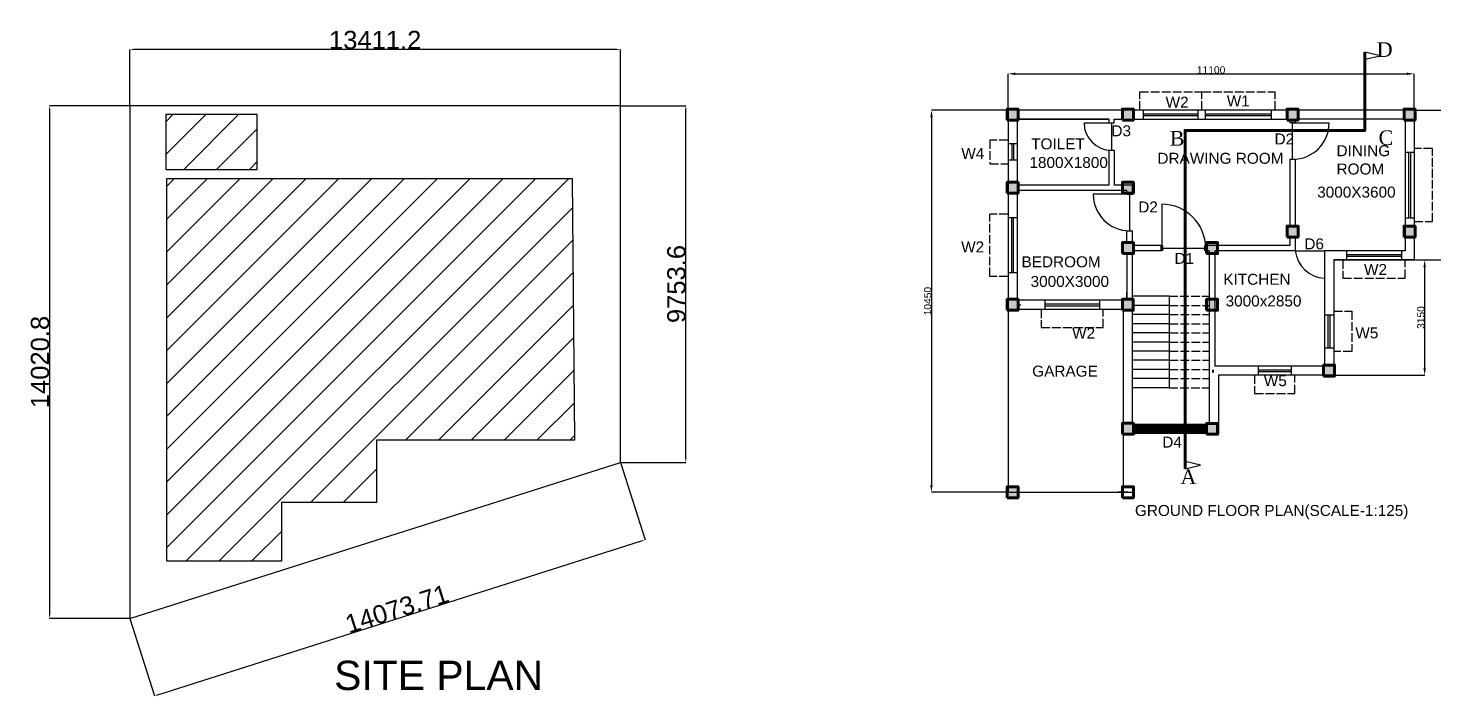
# Model space of a CAD drawing. Header units: millimetres. Extents: x 56375 to 204150, y 16886 to 77626.
# Drawn here: x 56375 to 94804, y 37808 to 56069 of the extents above; entities that cross this region are included whole.
import ezdxf

# ---------------------------------------------------------------- set-up
doc = ezdxf.new("R2010")
doc.units = ezdxf.units.MM
doc.header["$LTSCALE"] = 20
doc.linetypes.add('ACAD_ISO02W100', pattern=[15, 12, -3])
for name, color, linetype in [('beam', 6, 'Continuous'), ('chajja', 11, 'ACAD_ISO02W100'), ('column', 80, 'Continuous'), ('dimension', 50, 'Continuous'), ('doors', 131, 'Continuous'), ('plan', 1, 'Continuous'), ('site', 100, 'Continuous'), ('staircase', 1, 'ACAD_ISO02W100'), ('windows', 211, 'Continuous')]:
    doc.layers.add(name, color=color, linetype=linetype)
doc.styles.get("Standard").update_dxf_attribs({"font": 'arial.ttf'})
doc.dimstyles.new('1', dxfattribs={"dimtxt": 200, "dimasz": 200, "dimexe": 1.25, "dimexo": 0.625, "dimtad": 1, "dimdsep": 46, "dimtxsty": 'Standard', "dimcen": 2.5, "dimadec": 0, "dimazin": 0, "dimtfac": 1, "dimtmove": 0, "dimatfit": 3, "dimfxl": 1, "dimarcsym": 0})
doc.dimstyles.new('ISO-25', dxfattribs={"dimtxt": 2.5, "dimasz": 2.5, "dimexe": 1.25, "dimexo": 0.625, "dimtad": 1, "dimdsep": 46, "dimtxsty": 'Standard', "dimcen": 2.5, "dimadec": 0, "dimazin": 0, "dimtfac": 1, "dimtmove": 0, "dimatfit": 3, "dimfxl": 1, "dimarcsym": 0})

# ---------------------------------------------------------------- blocks, each defined once
blk = doc.blocks.new('*D23')
at = {"layer": 'Defpoints', "color": 0, "transparency": 16777216}
for p in [(59156, 55485), (59156, 53948), (72567, 53948)]:
    blk.add_point(p, dxfattribs=at)
at = {"layer": 'dimension', "color": 0, "lineweight": -2, "transparency": 16777216}
for p, q in [((59156, 53949), (59156, 55486)), ((72467, 55485), (59256, 55485)), ((72567, 53949), (72567, 55486))]:
    blk.add_line(p, q, dxfattribs=at)
at = {"layer": 'dimension', "color": 0, "transparency": 16777216}
for points in [[(59256, 55502), (59256, 55468), (59156, 55485)], [(72467, 55502), (72467, 55468), (72567, 55485)]]:
    blk.add_solid(points, dxfattribs=at)
at = {"layer": 'dimension', "color": 0, "transparency": 16777216, "insert": (65862, 55741), "char_height": 500, "attachment_point": 5}
blk.add_mtext('13411.2', dxfattribs=at)
blk = doc.blocks.new('*D24')
at = {"layer": 'Defpoints', "color": 0, "transparency": 16777216}
for p in [(59156, 53948), (56959, 39927), (59156, 39927)]:
    blk.add_point(p, dxfattribs=at)
at = {"layer": 'dimension', "color": 0, "lineweight": -2, "transparency": 16777216}
for p, q in [((59155, 53948), (56958, 53948)), ((56959, 53848), (56959, 40027)), ((59155, 39927), (56958, 39927))]:
    blk.add_line(p, q, dxfattribs=at)
at = {"layer": 'dimension', "color": 0, "transparency": 16777216}
for points in [[(56942, 53848), (56975, 53848), (56959, 53948)], [(56942, 40027), (56975, 40027), (56959, 39927)]]:
    blk.add_solid(points, dxfattribs=at)
at = {"layer": 'dimension', "color": 0, "transparency": 16777216, "insert": (56703, 46938), "char_height": 500, "attachment_point": 5, "rotation": 90}
blk.add_mtext('14020.8', dxfattribs=at)
blk = doc.blocks.new('*D25')
at = {"layer": 'Defpoints', "color": 0, "transparency": 16777216}
for p in [(72567, 44195), (73241, 42077), (59156, 39927)]:
    blk.add_point(p, dxfattribs=at)
at = {"layer": 'dimension', "color": 0, "lineweight": -2, "transparency": 16777216}
for p, q in [((72567, 44194), (73242, 42075)), ((59925, 37840), (73146, 42046)), ((59156, 39927), (59830, 37808))]:
    blk.add_line(p, q, dxfattribs=at)
at = {"layer": 'dimension', "color": 0, "transparency": 16777216}
for points in [[(73141, 42062), (73151, 42030), (73241, 42077)], [(59920, 37856), (59930, 37824), (59830, 37809)]]:
    blk.add_solid(points, dxfattribs=at)
at = {"layer": 'dimension', "color": 0, "transparency": 16777216, "insert": (66458, 40187), "char_height": 500, "attachment_point": 5, "rotation": 17.6501}
blk.add_mtext('14073.71', dxfattribs=at)
blk = doc.blocks.new('*D3')
at = {"layer": 'Defpoints', "color": 0, "transparency": 16777216}
for p in [(72567, 53948), (74355, 53948), (72567, 44195)]:
    blk.add_point(p, dxfattribs=at)
at = {"layer": 'dimension', "color": 0, "lineweight": -2, "transparency": 16777216}
for p, q in [((72568, 53948), (74356, 53948)), ((74355, 44295), (74355, 53848)), ((72568, 44195), (74356, 44195))]:
    blk.add_line(p, q, dxfattribs=at)
at = {"layer": 'dimension', "color": 0, "transparency": 16777216}
for points in [[(74338, 53848), (74371, 53848), (74355, 53948)], [(74338, 44295), (74371, 44295), (74355, 44195)]]:
    blk.add_solid(points, dxfattribs=at)
at = {"layer": 'dimension', "color": 0, "transparency": 16777216, "insert": (74099, 49071), "char_height": 500, "attachment_point": 5, "rotation": 90}
blk.add_mtext('9753.6', dxfattribs=at)
blk = doc.blocks.new('*D4')
at = {"layer": 'Defpoints', "color": 0, "transparency": 16777216}
for p in [(94264, 54820), (83164, 53829), (94264, 53829)]:
    blk.add_point(p, dxfattribs=at)
at = {"layer": 'dimension', "color": 0, "lineweight": -2, "transparency": 16777216}
for p, q in [((83164, 53829), (83164, 54821)), ((83364, 54820), (94064, 54820)), ((94264, 53829), (94264, 54821))]:
    blk.add_line(p, q, dxfattribs=at)
at = {"layer": 'dimension', "color": 0, "transparency": 16777216}
for points in [[(83364, 54853), (83364, 54787), (83164, 54820)], [(94064, 54853), (94064, 54787), (94264, 54820)]]:
    blk.add_solid(points, dxfattribs=at)
at = {"layer": 'dimension', "color": 0, "transparency": 16777216, "insert": (88714, 54923), "char_height": 200, "attachment_point": 5}
blk.add_mtext('11100', dxfattribs=at)
blk = doc.blocks.new('*D5')
at = {"layer": 'Defpoints', "color": 0, "transparency": 16777216}
for p in [(94264, 53829), (94264, 49729), (96032, 49729)]:
    blk.add_point(p, dxfattribs=at)
at = {"layer": 'dimension', "color": 0, "lineweight": -2, "transparency": 16777216}
for p, q in [((94265, 53829), (96033, 53829)), ((96032, 53629), (96032, 49929)), ((94265, 49729), (96033, 49729))]:
    blk.add_line(p, q, dxfattribs=at)
at = {"layer": 'dimension', "color": 0, "transparency": 16777216}
for points in [[(95999, 53629), (96065, 53629), (96032, 53829)], [(95999, 49929), (96065, 49929), (96032, 49729)]]:
    blk.add_solid(points, dxfattribs=at)
at = {"layer": 'dimension', "color": 0, "transparency": 16777216, "insert": (95929, 51779), "char_height": 200, "attachment_point": 5, "rotation": 90}
blk.add_mtext('4100', dxfattribs=at)
blk = doc.blocks.new('*D6')
at = {"layer": 'Defpoints', "color": 0, "transparency": 16777216}
for p in [(92064, 49729), (92064, 46579), (94551, 46579)]:
    blk.add_point(p, dxfattribs=at)
at = {"layer": 'dimension', "color": 0, "lineweight": -2, "transparency": 16777216}
for p, q in [((92065, 49729), (94553, 49729)), ((94551, 49529), (94551, 46779)), ((92065, 46579), (94553, 46579))]:
    blk.add_line(p, q, dxfattribs=at)
at = {"layer": 'dimension', "color": 0, "transparency": 16777216}
for points in [[(94518, 49529), (94585, 49529), (94551, 49729)], [(94518, 46779), (94585, 46779), (94551, 46579)]]:
    blk.add_solid(points, dxfattribs=at)
at = {"layer": 'dimension', "color": 0, "transparency": 16777216, "insert": (94449, 48154), "char_height": 200, "attachment_point": 5, "rotation": 90}
blk.add_mtext('3150', dxfattribs=at)
blk = doc.blocks.new('*D7')
at = {"layer": 'Defpoints', "color": 0, "transparency": 16777216}
for p in [(83164, 53829), (81068, 43379), (83162, 43379)]:
    blk.add_point(p, dxfattribs=at)
at = {"layer": 'dimension', "color": 0, "lineweight": -2, "transparency": 16777216}
for p, q in [((83163, 53829), (81069, 53829)), ((81070, 53629), (81068, 43579)), ((83161, 43379), (81067, 43379))]:
    blk.add_line(p, q, dxfattribs=at)
at = {"layer": 'dimension', "color": 0, "transparency": 16777216}
for points in [[(81037, 53629), (81104, 53629), (81070, 53829)], [(81035, 43579), (81101, 43579), (81068, 43379)]]:
    blk.add_solid(points, dxfattribs=at)
at = {"layer": 'dimension', "color": 0, "transparency": 16777216, "insert": (80966, 48604), "char_height": 200, "attachment_point": 5, "rotation": 89.9879}
blk.add_mtext('10450', dxfattribs=at)

msp = doc.modelspace()

# ---------------------------------------------------------------- hatches: boundary and pattern name
at = {"transparency": 33554687}
h = msp.add_hatch(dxfattribs=at)
h.set_pattern_fill('ANSI31', color=256, scale=200)
h.set_pattern_definition([(45, (79845.36, 45380.2), (-449.013, 449.013), [])])
h.paths.add_polyline_path([(65906.087, 44808.605), (71319.508, 44808.605), (71256.087, 51948.179), (60156.087, 51948.179), (60156.087, 41498.179), (63308.272, 41498.238), (63308.272, 43105.04), (65906.087, 43105.04)])
h.paths.add_polyline_path([(60136.698, 53705.039), (60136.698, 52205.039), (62636.698, 52205.039), (62636.698, 53705.039)])
at = {"layer": 'beam', "lineweight": 80, "transparency": 33554687}
h = msp.add_hatch(dxfattribs=at)
h.set_pattern_fill('AR-CONC', color=256)
h.set_pattern_definition([(50, (67657.43, 47260.74), (182.1847, -15.9391), [19.05, -209.55]), (355, (67657.43, 47260.74), (-35.2434, 191.0568), [15.24, -167.6406]), (100.45144, (67672.6, 47259.42), (146.9412, 175.1178), [16.19, -178.0902]), (46.1842, (67657.43, 47311.54), (271.079, -42.0423), [28.575, -314.325]), (96.6356, (67680.02, 47308.04), (237.4041, 247.426), [24.285, -267.1356]), (351.1842, (67657.43, 47311.54), (237.404, 247.426), [22.86, -251.4597]), (21, (67682.83, 47298.84), (151.6144, -102.2652), [19.05, -209.55]), (326, (67682.83, 47298.84), (61.802, 184.188), [15.24, -167.64]), (71.45144, (67695.46, 47290.32), (213.4164, 81.9228), [16.19, -178.0899]), (37.5, (67657.426, 47260.744), (3.0886, 84.55504), [0, -165.608, 0, -170.18, 0, -168.275]), (7.5, (67657.43, 47260.74), (66.81966, 100.18057), [0, -97.028, 0, -161.798, 0, -64.135]), (327.5, (67600.784, 47260.744), (135.5906, -5.72874), [0, -63.5, 0, -198.12, 0, -262.89]), (317.5, (67575.38, 47260.74), (148.1292, 25.4265), [0, -82.55, 0, -131.572, 0, -186.69])])
h.paths.add_polyline_path([(83164.107, 53828.7), (83164.107, 53553.7), (83414.107, 53553.7), (83414.107, 53578.7), (83436.835, 53828.7)])
h.paths.add_polyline_path([(83414.107, 51778.7), (83414.107, 51853.7), (83164.107, 51853.7), (83164.107, 51553.7), (83414.107, 51553.7), (83414.107, 51628.7), (83430.774, 51778.7)])
h.paths.add_polyline_path([(83439.107, 48653.7), (83139.107, 48653.7), (83139.107, 48353.7), (83439.107, 48353.7)])
h.paths.add_polyline_path([(86564.107, 48653.7), (86414.107, 48653.7), (86414.107, 48628.7), (86286.901, 48628.7), (86286.901, 48378.7), (86314.107, 48378.7), (86564.107, 48355.789)])
h.paths.add_polyline_path([(86589.086, 50203.7), (86289.086, 50203.7), (86289.086, 49903.7), (86589.086, 49903.7)])
h.paths.add_polyline_path([(86564.107, 51778.7), (86291.292, 51778.7), (86291.292, 51628.7), (86414.107, 51628.7), (86414.107, 51553.7), (86564.107, 51553.7), (86564.107, 51628.7)], flags=17)
h.paths.add_polyline_path([(86591.292, 53828.7), (86291.292, 53828.7), (86291.292, 53578.7), (86591.292, 53578.7)])
h.paths.add_polyline_path([(83439.107, 43528.7), (83139.107, 43528.7), (83139.107, 43228.7), (83439.107, 43228.7)])
h.paths.add_polyline_path([(86590.553, 45262.695), (86314.107, 45262.695), (86314.107, 44985.561), (86590.553, 44985.561)])
h.paths.add_polyline_path([(88889.107, 45261.362), (88664.107, 45261.362), (88664.107, 45235.561), (88589.107, 45235.561), (88589.107, 44988.926), (88664.107, 44985.561), (88889.107, 44985.561)])
h.paths.add_polyline_path([(88814.107, 48653.7), (88664.107, 48653.7), (88664.107, 48353.7), (88814.107, 48353.7)])
h.paths.add_polyline_path([(92089.107, 46853.7), (91789.107, 46853.7), (91789.107, 46553.7), (92089.107, 46553.7)])
h.paths.add_polyline_path([(91089.107, 53853.7), (90789.107, 53853.7), (90789.107, 53553.7), (91089.107, 53553.7)])
h.paths.add_polyline_path([(91089.111, 50653.7), (90789.111, 50653.7), (90789.111, 50353.7), (91089.111, 50353.7)])
h.paths.add_polyline_path([(94289.107, 53853.7), (93989.107, 53853.7), (93989.107, 53553.7), (94289.107, 53553.7)])
h.paths.add_polyline_path([(94289.107, 50653.7), (94014.107, 50653.7), (94014.107, 50353.7), (94289.107, 50353.7)])
h.paths.add_polyline_path([(88814.107, 49978.7), (88889.107, 49978.7), (88889.107, 50128.7), (88589.107, 50128.7), (88589.107, 49978.7), (88664.107, 49978.7), (88664.107, 49903.7), (88814.107, 49903.7)])
h.paths.add_polyline_path([(88889.107, 50203.7), (88589.107, 50203.7), (88589.107, 50128.7), (88889.107, 50128.7)])
h.paths.add_polyline_path([(88889.107, 49978.7), (88814.107, 49978.7), (88814.107, 49903.7), (88889.107, 49903.7)], flags=17)
h.paths.add_polyline_path([(88664.107, 49978.7), (88589.107, 49978.7), (88589.107, 49903.7), (88664.107, 49903.7)], flags=17)
h.paths.add_polyline_path([(86591.292, 51853.7), (86291.292, 51853.7), (86291.292, 51778.7), (86564.107, 51778.7), (86564.107, 51628.7), (86564.107, 51553.7), (86591.292, 51553.7)])
h.paths.add_polyline_path([(86414.107, 51628.7), (86291.292, 51628.7), (86291.292, 51553.7), (86414.107, 51553.7)], flags=16)
h.paths.add_polyline_path([(83748.611, 46463.906), (85598.611, 46463.906), (85598.611, 46913.906), (83748.611, 46913.906)], flags=9)
h.paths.add_polyline_path([(87171.344, 52284.245), (90821.344, 52284.245), (90821.344, 52734.245), (87171.344, 52734.245)], flags=9)

# ---------------------------------------------------------------- linework, layer by layer
for p, q in [((93345.888, 55312.115), (92919.565, 55413.717)), ((92919.565, 55219.061), (93345.888, 55312.115)), ((85914.107, 53578.7), (85914.107, 53478.7)), ((85914.107, 53478.7), (86064.284, 53478.7)), ((86064.284, 53478.7), (86064.284, 53578.7)), ((83289.107, 52903.7), (83289.107, 52903.7)), ((85914.107, 52728.7), (86064.284, 52728.7)), ((86414.107, 51528.7), (86564.107, 51524.961)), ((86564.107, 51524.961), (86564.107, 51628.7)), ((86414.107, 50528.389), (86564.107, 50524.651)), ((88664.107, 45235.561), (88564.107, 45235.561)), ((88564.107, 45235.561), (88564.107, 44990.048)), ((88564.107, 44990.048), (88664.107, 44985.561)), ((88427.777, 44113.67), (88001.455, 44215.273)), ((88001.455, 44020.617), (88427.777, 44113.67))]:
    msp.add_line(p, q)
at = {"lineweight": 80}
for p, q in [((87364.107, 50128.7), (87364.107, 49978.7)), ((88564.107, 50128.7), (88564.107, 49978.7))]:
    msp.add_line(p, q, dxfattribs=at)
for points in [[(62636.698, 52205.039), (62636.698, 53705.039), (60136.698, 53705.039), (60136.698, 52205.039)], [(60156.087, 41498.179), (63308.272, 41498.238), (63308.272, 43105.04), (65906.087, 43105.04), (65906.087, 44808.605), (71319.508, 44808.605), (71256.087, 51948.179), (60156.087, 51948.179)]]:
    msp.add_lwpolyline(points, close=True)
at = {"layer": 'chajja'}
for p, q in [((86764.107, 53828.7), (86764.107, 54328.7)), ((86764.107, 54328.7), (88464.107, 54328.7)), ((88464.107, 53828.7), (88464.107, 54328.7)), ((88464.107, 54328.7), (90464.107, 54328.7)), ((90464.107, 53828.7), (90464.107, 54328.7)), ((82664.107, 53003.7), (82664.107, 52353.7)), ((83164.107, 53003.7), (82664.107, 53003.7)), ((94764.107, 52778.7), (94264.107, 52778.7)), ((94764.107, 50778.7), (94764.107, 52778.7)), ((82664.107, 52353.7), (83164.107, 52353.7)), ((82664.107, 49278.7), (82664.107, 50978.7)), ((83164.107, 50978.7), (82664.107, 50978.7)), ((94264.107, 50778.7), (94764.107, 50778.7)), ((92314.107, 49728.7), (92314.107, 49228.7)), ((94014.107, 49228.7), (94014.107, 49728.7)), ((83164.107, 49278.7), (82664.107, 49278.7)), ((92314.107, 49228.7), (94014.107, 49228.7)), ((84064.107, 48378.7), (84064.107, 47878.7)), ((85764.107, 47878.7), (85764.107, 48378.7)), ((92064.107, 48328.7), (92564.107, 48328.7)), ((92564.107, 48328.7), (92564.107, 47228.7)), ((84064.107, 47878.7), (85764.107, 47878.7)), ((92564.107, 47228.7), (92064.107, 47228.7)), ((89902.921, 46578.7), (89902.921, 46078.7)), ((91002.921, 46078.7), (91002.921, 46578.7)), ((89902.921, 46078.7), (91002.921, 46078.7))]:
    msp.add_line(p, q, dxfattribs=at)
at = {"layer": 'column', "lineweight": 80}
for points in [[(83139.107, 53553.7), (83439.107, 53553.7), (83439.107, 53853.7), (83139.107, 53853.7)], [(86291.292, 53553.7), (86591.292, 53553.7), (86591.292, 53853.7), (86291.292, 53853.7)], [(90789.107, 53553.7), (91089.107, 53553.7), (91089.107, 53853.7), (90789.107, 53853.7)], [(93989.107, 53553.7), (94289.107, 53553.7), (94289.107, 53853.7), (93989.107, 53853.7)], [(83139.107, 51553.7), (83439.107, 51553.7), (83439.107, 51853.7), (83139.107, 51853.7)], [(86291.292, 51553.7), (86591.292, 51553.7), (86591.292, 51853.7), (86291.292, 51853.7)], [(90789.111, 50353.7), (91089.111, 50353.7), (91089.111, 50653.7), (90789.111, 50653.7)], [(93989.107, 50353.7), (94289.107, 50353.7), (94289.107, 50653.7), (93989.107, 50653.7)], [(86289.086, 49903.7), (86589.086, 49903.7), (86589.086, 50203.7), (86289.086, 50203.7)], [(88589.107, 49903.7), (88889.107, 49903.7), (88889.107, 50203.7), (88589.107, 50203.7)], [(83139.107, 48353.7), (83439.107, 48353.7), (83439.107, 48653.7), (83139.107, 48653.7)], [(86286.901, 48353.7), (86586.901, 48353.7), (86586.901, 48653.7), (86286.901, 48653.7)], [(88589.107, 48353.7), (88889.107, 48353.7), (88889.107, 48653.7), (88589.107, 48653.7)], [(91789.107, 46553.7), (92089.107, 46553.7), (92089.107, 46853.7), (91789.107, 46853.7)], [(86290.553, 44962.695), (86590.553, 44962.695), (86590.553, 45262.695), (86290.553, 45262.695)], [(88589.107, 44961.362), (88889.107, 44961.362), (88889.107, 45261.362), (88589.107, 45261.362)], [(83139.107, 43228.7), (83439.107, 43228.7), (83439.107, 43528.7), (83139.107, 43528.7)], [(86291.292, 43228.758), (86591.292, 43228.758), (86591.292, 43528.758), (86291.292, 43528.758)]]:
    msp.add_lwpolyline(points, close=True, dxfattribs=at)
at = {"layer": 'doors'}
for p, q in [((83161.901, 48503.7), (83164.107, 48503.7)), ((83439.107, 48503.7), (83511.901, 48503.7)), ((83161.901, 43378.7), (83164.107, 43378.7)), ((83439.107, 43378.7), (83511.901, 43378.7)), ((86176.545, 43378.7), (86526.545, 43378.7)), ((86314.086, 43378.758), (86591.292, 43378.758))]:
    msp.add_line(p, q, dxfattribs=at)
at = {"layer": 'doors', "lineweight": 80}
for p, q in [((88743.883, 46689.126), (88786.901, 46689.126)), ((86664.078, 45135.561), (88564.078, 45137.804)), ((86664.107, 45210.561), (88564.107, 45210.561)), ((86664.107, 45010.561), (88564.107, 45010.561)), ((86664.137, 45085.561), (88564.137, 45087.804))]:
    msp.add_line(p, q, dxfattribs=at)
msp.add_lwpolyline([(92919.565, 55413.717), (92919.565, 53271.52), (88001.455, 53271.52), (88001.455, 44020.617)], dxfattribs=at)
at = {"layer": 'doors'}
for points in [[(85239.196, 53478.7), (85989.196, 53478.7), (85989.196, 52728.7)], [(90939.107, 52478.7), (90939.107, 53478.7), (91939.107, 53478.7)], [(86489.107, 50526.83), (86489.107, 51526.83), (85489.107, 51526.83)], [(87364.107, 51253.7), (87364.107, 50053.7), (88564.107, 50053.7)], [(91014.107, 49978.7), (91814.107, 49978.7), (91814.107, 49228.7)]]:
    msp.add_lwpolyline(points, dxfattribs=at)
for centre, radius, start, end in [((85989.196, 53478.7), 750, 180, 270), ((90939.107, 53478.7), 1000, 270, 0), ((86489.107, 51526.83), 1000, 180, 270), ((87364.107, 50053.7), 1200, 0, 90), ((91852.449, 50071.264), 843.436, 186.3006947, 267.3945258)]:
    msp.add_arc(centre, radius, start, end, dxfattribs=at)
at = {"layer": 'plan'}
for p, q in [((83164.107, 53828.7), (83164.107, 50203.7)), ((90789.107, 53828.7), (83164.107, 53828.7)), ((94264.107, 53828.7), (91089.107, 53828.7)), ((94264.107, 53828.7), (94264.107, 50653.7)), ((83414.107, 53578.7), (83414.107, 51778.7)), ((83414.107, 53578.7), (85914.107, 53578.7)), ((85914.107, 53578.7), (83414.107, 53578.7)), ((86064.107, 53578.7), (90789.107, 53578.7)), ((90864.107, 53553.7), (90864.107, 53478.7)), ((91014.107, 53478.7), (90864.107, 53478.7)), ((91014.107, 53553.7), (91014.107, 53478.7)), ((94014.107, 53578.7), (91089.107, 53578.7)), ((94014.107, 53578.7), (94014.107, 49978.7)), ((85914.107, 52728.7), (85914.107, 51778.7)), ((86064.107, 52728.7), (86064.107, 51778.7)), ((90864.107, 52478.7), (90864.107, 50653.7)), ((91014.107, 52478.7), (90864.107, 52478.7)), ((91014.107, 52478.7), (91014.107, 50653.7)), ((85914.107, 51778.7), (83414.107, 51778.7)), ((83414.107, 51628.7), (83414.107, 50203.7)), ((83414.107, 51628.7), (83414.107, 50203.7)), ((86414.107, 51628.7), (83414.107, 51628.7)), ((86564.107, 51778.7), (86064.107, 51778.7)), ((86414.107, 51528.7), (86414.107, 51628.7)), ((86564.107, 51628.7), (86564.107, 51778.7)), ((86414.107, 50203.7), (86414.107, 50528.389)), ((86564.107, 50203.7), (86564.107, 50524.651)), ((90864.107, 50353.7), (90864.107, 50128.7)), ((91014.107, 50353.7), (91014.107, 49978.7)), ((94264.107, 50353.7), (94264.107, 49728.7)), ((83164.107, 50203.7), (83164.107, 48378.7)), ((83414.107, 50203.7), (83414.107, 48628.7)), ((87364.107, 50128.7), (86636.901, 50128.7)), ((87364.107, 49978.7), (86636.901, 49978.7)), ((90864.107, 50128.7), (88564.107, 50128.7)), ((88664.107, 49978.7), (88564.107, 49978.7)), ((88664.107, 49978.7), (88664.107, 45235.561)), ((88814.107, 49978.7), (88814.107, 46828.7)), ((91014.107, 49978.7), (88814.107, 49978.7)), ((91814.107, 49978.7), (91814.107, 46828.7)), ((94014.107, 49978.7), (91814.107, 49978.7)), ((83414.107, 49928.7), (83414.107, 48653.7)), ((86414.107, 49885.561), (86414.107, 49903.7)), ((86414.107, 49885.561), (86414.107, 48628.7)), ((86564.107, 49678.7), (86564.107, 49903.7)), ((86564.107, 45235.561), (86564.107, 49678.7)), ((92064.107, 49728.7), (92064.107, 46578.7)), ((94264.107, 49728.7), (92064.107, 49728.7)), ((86414.107, 48628.7), (86414.107, 48835.561)), ((83164.107, 48503.7), (83164.107, 48378.7)), ((86414.107, 48628.7), (83414.107, 48628.7)), ((87564.107, 48735.561), (86564.107, 48735.561)), ((87575.481, 48485.561), (86564.107, 48485.561)), ((87564.107, 48735.561), (87564.107, 46235.561)), ((86314.107, 48378.7), (83164.107, 48378.7)), ((83164.107, 48353.7), (83164.107, 43378.7)), ((86314.107, 48378.7), (86314.107, 44985.561)), ((87575.481, 48235.561), (86564.107, 48235.561)), ((87575.481, 47985.561), (86564.107, 47985.561)), ((87575.481, 47735.561), (86564.107, 47735.561)), ((87575.481, 47485.561), (86564.107, 47485.561)), ((87575.481, 47235.561), (86564.107, 47235.561)), ((87575.481, 46985.561), (86564.107, 46985.561)), ((87575.481, 46735.561), (86564.107, 46735.561)), ((91814.107, 46828.7), (88814.107, 46828.7)), ((88914.107, 46578.7), (88914.107, 44985.561)), ((92064.107, 46578.7), (88914.107, 46578.7)), ((87575.481, 46485.561), (86564.107, 46485.561)), ((87564.107, 46235.561), (86564.107, 46235.561)), ((86314.107, 44985.561), (86664.107, 44985.561)), ((86314.107, 44985.561), (86314.107, 43528.758)), ((86564.107, 45235.561), (86664.107, 45235.561)), ((88664.107, 44985.561), (88914.107, 44985.561)), ((83164.107, 43378.7), (86164.107, 43378.7)), ((86441.292, 43378.7), (86164.107, 43378.7)), ((86314.107, 43378.758), (86314.107, 43378.7))]:
    msp.add_line(p, q, dxfattribs=at)
at = {"layer": 'plan', "lineweight": 80}
msp.add_line((86664.107, 45235.561), (86664.107, 44985.561), dxfattribs=at)
at = {"layer": 'plan'}
for p in [(87575.481, 48485.561), (87575.481, 48235.561), (87575.481, 47985.561), (87575.481, 47735.561), (87575.481, 47485.561), (87575.481, 47235.561), (87575.481, 46985.561), (87575.481, 46735.561)]:
    msp.add_point(p, dxfattribs=at)
at = {"layer": 'site'}
for p, q in [((59156.087, 53948.179), (59156.087, 39927.379)), ((72567.287, 53948.179), (59156.087, 53948.179)), ((72567.287, 44194.584), (72567.287, 53948.179)), ((59156.087, 39927.379), (72567.287, 44194.584))]:
    msp.add_line(p, q, dxfattribs=at)
at = {"layer": 'staircase'}
for p, q in [((87564.107, 48735.561), (88664.107, 48735.561)), ((87575.481, 48485.561), (88664.107, 48485.561)), ((87575.481, 48235.561), (88664.107, 48235.561)), ((87575.481, 47985.561), (88664.107, 47985.561)), ((87575.481, 47735.561), (88664.107, 47735.561)), ((87575.481, 47485.561), (88664.107, 47485.561)), ((87575.481, 47235.561), (88664.107, 47235.561)), ((87575.481, 46985.561), (88664.107, 46985.561)), ((87575.481, 46735.561), (88664.107, 46735.561)), ((87564.107, 46235.561), (88664.107, 46235.561)), ((87575.481, 46485.561), (88664.107, 46485.561))]:
    msp.add_line(p, q, dxfattribs=at)
at = {"layer": 'windows'}
for p, q in [((86864.107, 53578.7), (86864.107, 53828.7)), ((88364.107, 53578.7), (88364.107, 53828.7)), ((88564.107, 53578.7), (88564.107, 53828.7)), ((90364.107, 53578.7), (90364.107, 53828.7)), ((86864.107, 53728.7), (88364.107, 53728.7)), ((86864.107, 53678.7), (88364.107, 53678.7)), ((88564.107, 53728.7), (90364.107, 53728.7)), ((88564.107, 53678.7), (90364.107, 53678.7)), ((83414.107, 52903.7), (83164.107, 52903.7)), ((83264.107, 52903.7), (83264.107, 52453.7)), ((83314.107, 52903.7), (83314.107, 52453.7)), ((94014.107, 52678.7), (94264.107, 52678.7)), ((94114.107, 52678.7), (94114.107, 50878.7)), ((94164.107, 52678.7), (94164.107, 50878.7)), ((83414.107, 52453.7), (83164.107, 52453.7)), ((83414.107, 50878.7), (83164.107, 50878.7)), ((83264.107, 49378.7), (83264.107, 50878.7)), ((83314.107, 49378.7), (83314.107, 50878.7)), ((94014.107, 50878.7), (94264.107, 50878.7)), ((92414.107, 49978.7), (92414.107, 49728.7)), ((93914.107, 49978.7), (93914.107, 49728.7)), ((92414.107, 49878.7), (93914.107, 49878.7)), ((92414.107, 49828.7), (93914.107, 49828.7)), ((83414.107, 49378.7), (83164.107, 49378.7)), ((84164.107, 48628.7), (84164.107, 48378.7)), ((84164.107, 48528.7), (85664.107, 48528.7)), ((84164.107, 48478.7), (85664.107, 48478.7)), ((85664.107, 48628.7), (85664.107, 48378.7)), ((91814.107, 48228.7), (92064.107, 48228.7)), ((91914.107, 47328.7), (91914.107, 48228.7)), ((91964.107, 47328.7), (91964.107, 48228.7)), ((91814.107, 47328.7), (92064.107, 47328.7)), ((90002.921, 46828.7), (90002.921, 46578.7)), ((90002.921, 46728.7), (90902.921, 46728.7)), ((90002.921, 46678.7), (90902.921, 46678.7)), ((90902.921, 46828.7), (90902.921, 46578.7))]:
    msp.add_line(p, q, dxfattribs=at)

# ---------------------------------------------------------------- texts
at = {"attachment_point": 1}
for s, width, gutter_width, heights, insert, char_height in [('{\\fTimes New Roman|b0|i0|c0|p18;D}', 530.14966, 1000, [0], (93238.745, 55682.935), 400), ('W2', 477.89675, 12.5, [0], (87469.604, 54193.068), 300), ('W1', 477.89675, 12.5, [0], (89142.119, 54226.517), 300), ('TOILET', 2118.78355, 1500, [0], (83795.324, 53054.802), 300), ('D3', 300, 12.5, [0], (85989.196, 53410.248), 300), ('{\\fTimes New Roman|b0|i0|c0|p18;B}', 933.76626, 1000, [0], (87583.796, 53254.598), 400), ('D2', 300, 12.5, [0], (90448.617, 53188.381), 300), ('\\pi371.20757;{\\fTimes New Roman|b0|i0|c0|p18;C}', 1094.54203, 1000, [204.47], (92919.565, 53271.52), 400), ('W4', 477.89675, 12.5, [0], (81885.246, 52793.15), 300), ('DRAWING ROOM', 3903.61257, 1500, [0], (87246.344, 52659.245), 300), ('DINING\\PROOM', 1871.47759, 1500, [0], (92142.63, 52866.652), 300), ('1800X1800', 1613.45883, 1000, [0], (83748.004, 52543.846), 300), ('  3000X3600', 2340.35913, 1000, [0], (91380.784, 51734.358), 300), ('D2', 300, 12.5, [0], (86722.139, 51328.058), 300), ('W2', 477.89675, 12.5, [0], (81881.205, 50234.862), 300), ('D6', 300, 12.5, [0], (91262.444, 50319.07), 300), (' BEDROOM', 2700.75443, 1500, [0], (83414.107, 49828.7), 300), ('D1', 287.30021, 12.5, [0], (87714.155, 49921.986), 300), ('W2', 477.89675, 12.5, [0], (92893.313, 49619.542), 300), ('  3000X3000', 2682.07776, 1000, [0], (83546.206, 49291.57), 300), ('KITCHEN', 2245.35151, 1500, [0], (89047.097, 49351.047), 300), (' 3000x2850', 2633.6265, 1000, [0], (88993.34, 48757.786), 300), ('W2', 477.89675, 12.5, [0], (84914.107, 47878.7), 300), ('W5', 477.89675, 12.5, [0], (92656.212, 47884.645), 300), ('GARAGE', 2178.10271, 1500, [0], (83823.611, 46838.906), 300), ('W5', 477.89675, 12.5, [0], (90154.438, 46578.7), 300), ('D4', 287.30021, 12.5, [0], (87379.185, 44897.802), 300), ('{\\fTimes New Roman|b0|i0|c0|p18;A}', 720.01463, 1000, [0], (87875.637, 44000.405), 400), ('\\pi190.52931;GROUND FLOOR PLAN(SCALE-1:125)', 7819.46244, 1000, [0], (86441.292, 43028.708), 300)]:
    msp.add_mtext_dynamic_manual_height_columns(s, width=width, gutter_width=gutter_width, heights=heights, dxfattribs=dict(at, insert=insert, char_height=char_height))
at = {"layer": 'plan', "insert": (64740.737, 38769.894), "char_height": 800, "attachment_point": 1}
msp.add_mtext_dynamic_manual_height_columns('{\\C0;SITE PLAN}', width=6907.76064, gutter_width=12.5, heights=[0], dxfattribs=at)

# ---------------------------------------------------------------- dimensions: what is measured, and where the dimension line sits
at = {"layer": 'dimension'}
dim = msp.add_linear_dim(base=(59156.087, 55485.044), p1=(72567.287, 53948.179), p2=(59156.087, 53948.179), dimstyle='ISO-25', override={"dimtxt": 500, "dimasz": 100, "dimfrac": 2}, dxfattribs=at)
dim.commit()
dim.dimension.update_dxf_attribs({"geometry": '*D23', "text_midpoint": (65861.687, 55741.126)})
dim = msp.add_linear_dim(base=(94264.107, 54819.944), p1=(83164.107, 53828.7), p2=(94264.107, 53828.7), dimstyle='1', dxfattribs=at)
dim.commit()
dim.dimension.update_dxf_attribs({"geometry": '*D4', "text_midpoint": (88714.107, 54922.684)})
dim = msp.add_linear_dim(base=(56958.808, 39927.379), p1=(59156.087, 53948.179), p2=(59156.087, 39927.379), angle=90, dimstyle='ISO-25', override={"dimtxt": 500, "dimasz": 100, "dimfrac": 2}, dxfattribs=at)
dim.commit()
dim.dimension.update_dxf_attribs({"geometry": '*D24', "text_midpoint": (56702.896, 46937.779)})
for p1, p2, distance, picture, middle in [((72567.287, 44194.5838), (72567.287, 53948.1793), -1787.4729, '*D3', (74098.6779, 49071.3815)), ((59156.087, 39927.379), (72567.287, 44194.584), -2222.604, '*D25', (66457.944, 40187.032))]:
    dim = msp.add_aligned_dim(p1=p1, p2=p2, distance=distance, dimstyle='ISO-25', override={"dimtxt": 500, "dimasz": 100, "dimfrac": 2}, dxfattribs=at)
    dim.commit()
    dim.dimension.update_dxf_attribs({"geometry": picture, "text_midpoint": middle})
dim = msp.add_aligned_dim(p1=(83164.107, 53828.7), p2=(83161.901, 43378.7), distance=-2093.858, dimstyle='1', dxfattribs=at)
dim.commit()
dim.dimension.update_dxf_attribs({"geometry": '*D7', "text_midpoint": (80966.406, 48604.164)})
for base, p1, p2, picture, middle in [((96032.052, 49728.7), (94264.107, 53828.7), (94264.107, 49728.7), '*D5', (95929.313, 51778.7)), ((94551.467, 46578.7), (92064.107, 49728.7), (92064.107, 46578.7), '*D6', (94448.659, 48153.7))]:
    dim = msp.add_linear_dim(base=base, p1=p1, p2=p2, angle=90, dimstyle='1', dxfattribs=at)
    dim.commit()
    dim.dimension.update_dxf_attribs({"geometry": picture, "text_midpoint": middle})

doc.saveas('drawing.dxf')
